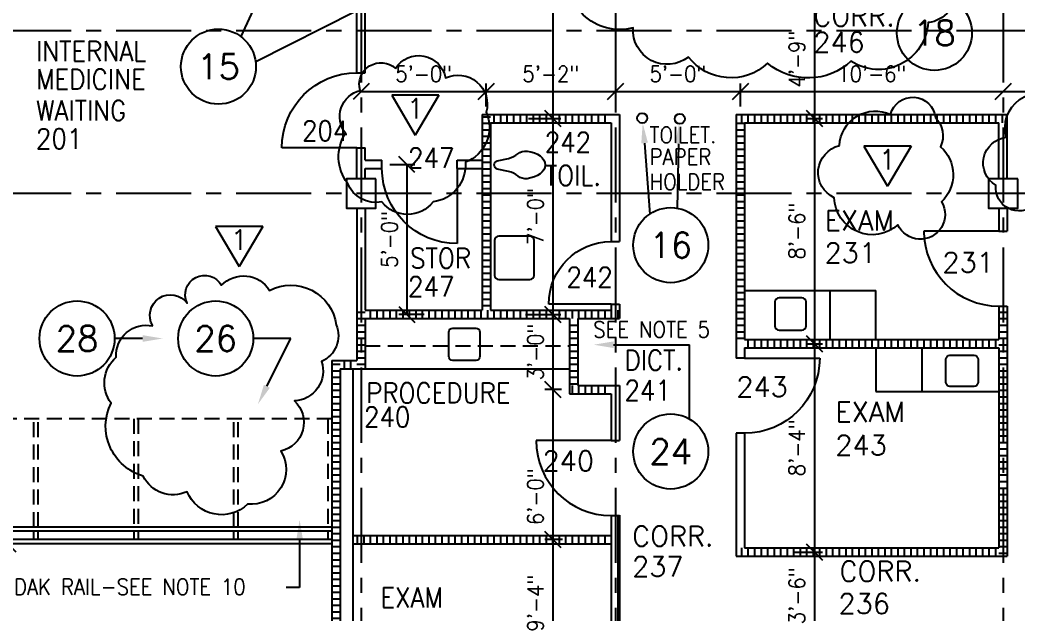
# Model space of a CAD drawing. Header units: inches. Extents: x 0 to 3828, y 0 to 2820.
# Drawn here: x 1839.3 to 2318.2, y 1536.3 to 1821.3 of the extents above; entities that cross this region are included whole.
import ezdxf
from ezdxf.enums import TextEntityAlignment as Align

# ---------------------------------------------------------------- set-up
doc = ezdxf.new("R2010")
doc.units = ezdxf.units.IN
doc.header["$LTSCALE"] = 28.8
doc.header["$MEASUREMENT"] = 0
doc.linetypes.add('CENTER', pattern=[2, 1.25, -0.25, 0.25, -0.25])
doc.linetypes.add('HIDDEN', pattern=[0.375, 0.25, -0.125])
for name, color, linetype in [('A-ANNO-DIMS', 1, 'Continuous'), ('A-ANNO-TEXT', 7, 'Continuous'), ('A-COLS', 1, 'Continuous'), ('A-DOOR', 6, 'Continuous'), ('A-FLOR-FURN', 74, 'Continuous'), ('A-FLOR-SAN', 201, 'Continuous'), ('A-GLAZ', 5, 'Continuous'), ('A-GRID', 1, 'CENTER'), ('A-WALL', 4, 'Continuous'), ('A-WALL-PATT', 9, 'Continuous'), ('ALL-ELSE', 31, 'Continuous')]:
    doc.layers.add(name, color=color, linetype=linetype)
doc.styles.add('RS', font='romans.shx', dxfattribs={"width": 0.9})
doc.dimstyles.get("Standard").update_dxf_attribs({"dimtxt": 0.18, "dimasz": 0.18, "dimexe": 0.18, "dimexo": 0.0625, "dimgap": 0.09, "dimtad": 0, "dimtih": 1, "dimtoh": 1, "dimdec": 4, "dimzin": 0, "dimdsep": 46, "dimtxsty": 'Standard', "dimcen": 0.09, "dimadec": 0, "dimazin": 0, "dimtfac": 1, "dimtdec": 4, "dimtofl": 0, "dimtmove": 0, "dimatfit": 3, "dimfxl": 0, "dimtolj": 1, "dimtzin": 0, "dimarcsym": 0})
pattern_1 = [(90, (-655, -97), (-3.125, 7e-16), [])]
pattern_2 = [(0, (-655, -97), (1e-15, 3.125), [])]

# ---------------------------------------------------------------- blocks, each defined once
blk = doc.blocks.new('C013')
blk.add_lwpolyline([(6.62, -2.14, 0.204057), (5.33, 2.38, -0.107379), (3.14, 6.77), (2, 12.25, 0.712575), (-2, 12.25), (-3.14, 6.77, -0.107379), (-5.33, 2.38, 0.204057), (-6.62, -2.14)], format="xyb")
blk.add_ellipse((0, 0), major_axis=(0, -10.75), ratio=0.627907, start_param=4.912699, end_param=7.653672)
blk = doc.blocks.new('C012')
blk.add_line((0, 0), (-36, 0))
blk.add_arc((0, 0), 36, 180, 270)
blk = doc.blocks.new('C011')
blk.add_lwpolyline([(-7, 7), (7, 7), (7, -7), (-7, -7)], close=True)
blk = doc.blocks.new('C009')
for p, q in [((0, 0), (11.33, 19.24)), ((22.66, 0), (11.33, 19.24)), ((0, 0), (22.66, 0))]:
    blk.add_line(p, q)
blk = doc.blocks.new('C002')
blk.add_circle((0, 0), 18)
blk = doc.blocks.new('_OBLIQUE')
at = {"color": 0, "linetype": 'ByBlock', "lineweight": -2}
blk.add_line((-0.5, -0.5), (0.5, 0.5), dxfattribs=at)
blk = doc.blocks.new('*D275')
at = {"layer": 'A-ANNO-DIMS', "color": 0}
for p, q in [((2090.84, 1876), (2098.84, 1876)), ((2095, 1876), (2095, 1774)), ((2083.34, 1774), (2098.84, 1774))]:
    blk.add_line(p, q, dxfattribs=at)
at = {"layer": 'Defpoints', "color": 0}
for p in [(2087, 1876), (2079.5, 1774), (2095, 1774)]:
    blk.add_point(p, dxfattribs=at)
at = {"layer": 'A-ANNO-DIMS', "color": 0, "xscale": 7.68, "yscale": 7.68, "zscale": 7.68}
for p, rotation in [((2095, 1876), 90), ((2095, 1774), 270)]:
    blk.add_blockref('_OBLIQUE', p, dxfattribs=dict(at, rotation=rotation))
at = {"layer": 'A-ANNO-DIMS', "color": 7, "insert": (2086.59, 1850.24), "char_height": 7.68, "attachment_point": 5, "rotation": 90, "style": 'RS'}
blk.add_mtext('\\A1;8\'-6"', dxfattribs=at)
blk = doc.blocks.new('*D56')
at = {"layer": 'A-ANNO-DIMS', "color": 0}
for p, q in [((2083.34, 1774), (2098.84, 1774)), ((2095, 1774), (2095, 1680)), ((2081.84, 1680), (2098.84, 1680))]:
    blk.add_line(p, q, dxfattribs=at)
at = {"layer": 'Defpoints', "color": 0}
for p in [(2079.5, 1774), (2078, 1680), (2095, 1680)]:
    blk.add_point(p, dxfattribs=at)
at = {"layer": 'A-ANNO-DIMS', "color": 0, "xscale": 7.68, "yscale": 7.68, "zscale": 7.68}
for p, rotation in [((2095, 1774), 90), ((2095, 1680), 270)]:
    blk.add_blockref('_OBLIQUE', p, dxfattribs=dict(at, rotation=rotation))
at = {"layer": 'A-ANNO-DIMS', "color": 7, "insert": (2086.59, 1727), "char_height": 7.68, "attachment_point": 5, "rotation": 90, "style": 'RS'}
blk.add_mtext('\\A1;7\'-0"', dxfattribs=at)
blk = doc.blocks.new('*D57')
at = {"layer": 'A-ANNO-DIMS', "color": 0}
for p, q in [((2081.84, 1680), (2098.84, 1680)), ((2095, 1680), (2095, 1644)), ((2099.16, 1644), (2091.16, 1644))]:
    blk.add_line(p, q, dxfattribs=at)
at = {"layer": 'Defpoints', "color": 0}
for p in [(2078, 1680), (2095, 1644), (2103, 1644)]:
    blk.add_point(p, dxfattribs=at)
at = {"layer": 'A-ANNO-DIMS', "color": 0, "xscale": 7.68, "yscale": 7.68, "zscale": 7.68}
for p, rotation in [((2095, 1680), 90), ((2095, 1644), 270)]:
    blk.add_blockref('_OBLIQUE', p, dxfattribs=dict(at, rotation=rotation))
at = {"layer": 'A-ANNO-DIMS', "color": 7, "insert": (2086.59, 1662), "char_height": 7.68, "attachment_point": 5, "rotation": 90, "style": 'RS'}
blk.add_mtext('\\A1;3\'-0"', dxfattribs=at)
blk = doc.blocks.new('*D58')
at = {"layer": 'A-ANNO-DIMS', "color": 0}
for p, q in [((2099.16, 1644), (2091.16, 1644)), ((2095, 1644), (2095, 1572)), ((2099.66, 1572), (2091.16, 1572))]:
    blk.add_line(p, q, dxfattribs=at)
at = {"layer": 'Defpoints', "color": 0}
for p in [(2103, 1644), (2095, 1572), (2103.5, 1572)]:
    blk.add_point(p, dxfattribs=at)
at = {"layer": 'A-ANNO-DIMS', "color": 0, "xscale": 7.68, "yscale": 7.68, "zscale": 7.68}
for p, rotation in [((2095, 1644), 90), ((2095, 1572), 270)]:
    blk.add_blockref('_OBLIQUE', p, dxfattribs=dict(at, rotation=rotation))
at = {"layer": 'A-ANNO-DIMS', "color": 7, "insert": (2086.59, 1592.58), "char_height": 7.68, "attachment_point": 5, "rotation": 90, "style": 'RS'}
blk.add_mtext('\\A1;6\'-0"', dxfattribs=at)
blk = doc.blocks.new('*D276')
at = {"layer": 'A-ANNO-DIMS', "color": 0}
for p, q in [((2099.66, 1572), (2091.16, 1572)), ((2095, 1572), (2095, 1460)), ((2097.16, 1460), (2091.16, 1460))]:
    blk.add_line(p, q, dxfattribs=at)
at = {"layer": 'Defpoints', "color": 0}
for p in [(2103.5, 1572), (2095, 1460), (2101, 1460)]:
    blk.add_point(p, dxfattribs=at)
at = {"layer": 'A-ANNO-DIMS', "color": 0, "xscale": 7.68, "yscale": 7.68, "zscale": 7.68}
for p, rotation in [((2095, 1572), 90), ((2095, 1460), 270)]:
    blk.add_blockref('_OBLIQUE', p, dxfattribs=dict(at, rotation=rotation))
at = {"layer": 'A-ANNO-DIMS', "color": 7, "insert": (2086.59, 1541.5), "char_height": 7.68, "attachment_point": 5, "rotation": 90, "style": 'RS'}
blk.add_mtext('\\A1;9\'-4"', dxfattribs=at)
blk = doc.blocks.new('*D277')
at = {"layer": 'A-ANNO-DIMS', "color": 0}
for p, q in [((2016.84, 1752), (2028.84, 1752)), ((2025, 1752), (2025, 1680)), ((2033.16, 1680), (2021.16, 1680))]:
    blk.add_line(p, q, dxfattribs=at)
at = {"layer": 'Defpoints', "color": 0}
for p in [(2013, 1752), (2025, 1680), (2037, 1680)]:
    blk.add_point(p, dxfattribs=at)
at = {"layer": 'A-ANNO-DIMS', "color": 0, "xscale": 7.68, "yscale": 7.68, "zscale": 7.68}
for p, rotation in [((2025, 1752), 90), ((2025, 1680), 270)]:
    blk.add_blockref('_OBLIQUE', p, dxfattribs=dict(at, rotation=rotation))
at = {"layer": 'A-ANNO-DIMS', "color": 7, "insert": (2016.59, 1716), "char_height": 7.68, "attachment_point": 5, "rotation": 90, "style": 'RS'}
blk.add_mtext('\\A1;5\'-0"', dxfattribs=at)
blk = doc.blocks.new('*D280')
at = {"layer": 'A-ANNO-DIMS', "color": 0}
for p, q in [((2216.34, 1831), (2224.34, 1831)), ((2220.5, 1831), (2220.5, 1774))]:
    blk.add_line(p, q, dxfattribs=at)
at = {"layer": 'Defpoints', "color": 0}
for p in [(2212.5, 1831), (2220.5, 1774), (2220.5, 1774)]:
    blk.add_point(p, dxfattribs=at)
at = {"layer": 'A-ANNO-DIMS', "color": 0, "xscale": 7.68, "yscale": 7.68, "zscale": 7.68}
for p, rotation in [((2220.5, 1831), 90), ((2220.5, 1774), 270)]:
    blk.add_blockref('_OBLIQUE', p, dxfattribs=dict(at, rotation=rotation))
at = {"layer": 'A-ANNO-DIMS', "color": 7, "insert": (2212.09, 1802.5), "char_height": 7.68, "attachment_point": 5, "rotation": 90, "style": 'RS'}
blk.add_mtext('\\A1;4\'-9"', dxfattribs=at)
blk = doc.blocks.new('*D61')
at = {"layer": 'A-ANNO-DIMS', "color": 0}
for p, q in [((2216.34, 1774), (2224.34, 1774)), ((2220.5, 1774), (2220.5, 1666)), ((2216.84, 1666), (2224.34, 1666))]:
    blk.add_line(p, q, dxfattribs=at)
at = {"layer": 'Defpoints', "color": 0}
for p in [(2212.5, 1774), (2213, 1666), (2220.5, 1666)]:
    blk.add_point(p, dxfattribs=at)
at = {"layer": 'A-ANNO-DIMS', "color": 0, "xscale": 7.68, "yscale": 7.68, "zscale": 7.68}
for p, rotation in [((2220.5, 1774), 90), ((2220.5, 1666), 270)]:
    blk.add_blockref('_OBLIQUE', p, dxfattribs=dict(at, rotation=rotation))
at = {"layer": 'A-ANNO-DIMS', "color": 7, "insert": (2212.09, 1720), "char_height": 7.68, "attachment_point": 5, "rotation": 90, "style": 'RS'}
blk.add_mtext('\\A1;8\'-6"', dxfattribs=at)
blk = doc.blocks.new('*D62')
at = {"layer": 'A-ANNO-DIMS', "color": 0}
for p, q in [((2216.84, 1666), (2224.34, 1666)), ((2220.5, 1666), (2220.5, 1566)), ((2210.84, 1566), (2224.34, 1566))]:
    blk.add_line(p, q, dxfattribs=at)
at = {"layer": 'Defpoints', "color": 0}
for p in [(2213, 1666), (2207, 1566), (2220.5, 1566)]:
    blk.add_point(p, dxfattribs=at)
at = {"layer": 'A-ANNO-DIMS', "color": 0, "xscale": 7.68, "yscale": 7.68, "zscale": 7.68}
for p, rotation in [((2220.5, 1666), 90), ((2220.5, 1566), 270)]:
    blk.add_blockref('_OBLIQUE', p, dxfattribs=dict(at, rotation=rotation))
at = {"layer": 'A-ANNO-DIMS', "color": 7, "insert": (2212.09, 1616), "char_height": 7.68, "attachment_point": 5, "rotation": 90, "style": 'RS'}
blk.add_mtext('\\A1;8\'-4"', dxfattribs=at)
blk = doc.blocks.new('*D63')
at = {"layer": 'A-ANNO-DIMS', "color": 0}
for p, q in [((2210.84, 1566), (2224.34, 1566)), ((2220.5, 1566), (2220.5, 1524)), ((2214.84, 1524), (2224.34, 1524))]:
    blk.add_line(p, q, dxfattribs=at)
at = {"layer": 'Defpoints', "color": 0}
for p in [(2207, 1566), (2211, 1524), (2220.5, 1524)]:
    blk.add_point(p, dxfattribs=at)
at = {"layer": 'A-ANNO-DIMS', "color": 0, "xscale": 7.68, "yscale": 7.68, "zscale": 7.68}
for p, rotation in [((2220.5, 1566), 90), ((2220.5, 1524), 270)]:
    blk.add_blockref('_OBLIQUE', p, dxfattribs=dict(at, rotation=rotation))
at = {"layer": 'A-ANNO-DIMS', "color": 7, "insert": (2212.09, 1545), "char_height": 7.68, "attachment_point": 5, "rotation": 90, "style": 'RS'}
blk.add_mtext('\\A1;3\'-6"', dxfattribs=at)
blk = doc.blocks.new('*D293')
at = {"layer": 'A-ANNO-DIMS', "color": 0}
for p, q in [((2003, 1787), (2063, 1787)), ((2063, 1779.84), (2063, 1790.84)), ((2003, 1783.66), (2003, 1783.16))]:
    blk.add_line(p, q, dxfattribs=at)
at = {"layer": 'Defpoints', "color": 0}
for p in [(2003, 1787.5), (2063, 1787), (2063, 1776)]:
    blk.add_point(p, dxfattribs=at)
at = {"layer": 'A-ANNO-DIMS', "color": 0, "xscale": 7.68, "yscale": 7.68, "zscale": 7.68, "rotation": 180}
blk.add_blockref('_OBLIQUE', (2003, 1787), dxfattribs=at)
at = {"layer": 'A-ANNO-DIMS', "color": 0, "xscale": 7.68, "yscale": 7.68, "zscale": 7.68}
blk.add_blockref('_OBLIQUE', (2063, 1787), dxfattribs=at)
at = {"layer": 'A-ANNO-DIMS', "color": 7, "insert": (2033, 1795.41), "char_height": 7.68, "attachment_point": 5, "style": 'RS'}
blk.add_mtext('\\A1;5\'-0"', dxfattribs=at)
blk = doc.blocks.new('*D294')
at = {"layer": 'A-ANNO-DIMS', "color": 0}
for p, q in [((2125, 1801.45), (2125, 1783.16)), ((2063, 1779.84), (2063, 1790.84)), ((2063, 1787), (2125, 1787))]:
    blk.add_line(p, q, dxfattribs=at)
at = {"layer": 'Defpoints', "color": 0}
for p in [(2125, 1805.29), (2125, 1787), (2063, 1776)]:
    blk.add_point(p, dxfattribs=at)
at = {"layer": 'A-ANNO-DIMS', "color": 0, "xscale": 7.68, "yscale": 7.68, "zscale": 7.68, "rotation": 180}
blk.add_blockref('_OBLIQUE', (2063, 1787), dxfattribs=at)
at = {"layer": 'A-ANNO-DIMS', "color": 0, "xscale": 7.68, "yscale": 7.68, "zscale": 7.68}
blk.add_blockref('_OBLIQUE', (2125, 1787), dxfattribs=at)
at = {"layer": 'A-ANNO-DIMS', "color": 7, "insert": (2094, 1795.41), "char_height": 7.68, "attachment_point": 5, "style": 'RS'}
blk.add_mtext('\\A1;5\'-2"', dxfattribs=at)
blk = doc.blocks.new('*D295')
at = {"layer": 'A-ANNO-DIMS', "color": 0}
for p, q in [((2125, 1801.45), (2125, 1783.16)), ((2125, 1787), (2185, 1787)), ((2185, 1779.84), (2185, 1790.84))]:
    blk.add_line(p, q, dxfattribs=at)
at = {"layer": 'Defpoints', "color": 0}
for p in [(2125, 1805.29), (2185, 1787), (2185, 1776)]:
    blk.add_point(p, dxfattribs=at)
at = {"layer": 'A-ANNO-DIMS', "color": 0, "xscale": 7.68, "yscale": 7.68, "zscale": 7.68, "rotation": 180}
blk.add_blockref('_OBLIQUE', (2125, 1787), dxfattribs=at)
at = {"layer": 'A-ANNO-DIMS', "color": 0, "xscale": 7.68, "yscale": 7.68, "zscale": 7.68}
blk.add_blockref('_OBLIQUE', (2185, 1787), dxfattribs=at)
at = {"layer": 'A-ANNO-DIMS', "color": 7, "insert": (2155, 1795.41), "char_height": 7.68, "attachment_point": 5, "style": 'RS'}
blk.add_mtext('\\A1;5\'-0"', dxfattribs=at)
blk = doc.blocks.new('*D296')
at = {"layer": 'A-ANNO-DIMS', "color": 0}
for p, q in [((2185, 1779.84), (2185, 1790.84)), ((2185, 1787), (2311, 1787)), ((2311, 1784.16), (2311, 1783.16))]:
    blk.add_line(p, q, dxfattribs=at)
at = {"layer": 'Defpoints', "color": 0}
for p in [(2311, 1788), (2311, 1787), (2185, 1776)]:
    blk.add_point(p, dxfattribs=at)
at = {"layer": 'A-ANNO-DIMS', "color": 0, "xscale": 7.68, "yscale": 7.68, "zscale": 7.68, "rotation": 180}
blk.add_blockref('_OBLIQUE', (2185, 1787), dxfattribs=at)
at = {"layer": 'A-ANNO-DIMS', "color": 0, "xscale": 7.68, "yscale": 7.68, "zscale": 7.68}
blk.add_blockref('_OBLIQUE', (2311, 1787), dxfattribs=at)
at = {"layer": 'A-ANNO-DIMS', "color": 7, "insert": (2248, 1795.41), "char_height": 7.68, "attachment_point": 5, "style": 'RS'}
blk.add_mtext('\\A1;10\'-6"', dxfattribs=at)
blk = doc.blocks.new('*D297')
at = {"layer": 'A-ANNO-DIMS', "color": 0}
for p, q in [((2311, 1787), (2371, 1787)), ((2311, 1784.16), (2311, 1783.16)), ((2371, 1785.16), (2371, 1783.16))]:
    blk.add_line(p, q, dxfattribs=at)
at = {"layer": 'Defpoints', "color": 0}
for p in [(2311, 1788), (2371, 1789), (2371, 1787)]:
    blk.add_point(p, dxfattribs=at)
at = {"layer": 'A-ANNO-DIMS', "color": 0, "xscale": 7.68, "yscale": 7.68, "zscale": 7.68, "rotation": 180}
blk.add_blockref('_OBLIQUE', (2311, 1787), dxfattribs=at)
at = {"layer": 'A-ANNO-DIMS', "color": 0, "xscale": 7.68, "yscale": 7.68, "zscale": 7.68}
blk.add_blockref('_OBLIQUE', (2371, 1787), dxfattribs=at)
at = {"layer": 'A-ANNO-DIMS', "color": 7, "insert": (2341, 1795.41), "char_height": 7.68, "attachment_point": 5, "style": 'RS'}
blk.add_mtext('\\A1;5\'-0"', dxfattribs=at)
blk = doc.blocks.new('*D321')
at = {"layer": 'A-ANNO-DIMS', "color": 0}
for p, q in [((1844.16, 2050), (1829.66, 2050)), ((1833.5, 2050), (1833.5, 1570)), ((1834.66, 1570), (1829.66, 1570))]:
    blk.add_line(p, q, dxfattribs=at)
at = {"layer": 'Defpoints', "color": 0}
for p in [(1848, 2050), (1833.5, 1570), (1838.5, 1570)]:
    blk.add_point(p, dxfattribs=at)
at = {"layer": 'A-ANNO-DIMS', "color": 0, "xscale": 7.68, "yscale": 7.68, "zscale": 7.68}
for p, rotation in [((1833.5, 2050), 90), ((1833.5, 1570), 270)]:
    blk.add_blockref('_OBLIQUE', p, dxfattribs=dict(at, rotation=rotation))
at = {"layer": 'A-ANNO-DIMS', "color": 7, "insert": (1825.09, 1867.5), "char_height": 7.68, "attachment_point": 5, "rotation": 90, "style": 'RS'}
blk.add_mtext('\\A1;40\'-0"', dxfattribs=at)

msp = doc.modelspace()

# ---------------------------------------------------------------- hatches: boundary and pattern name
at = {"layer": 'A-WALL-PATT'}
h = msp.add_hatch(dxfattribs=at)
h.set_pattern_fill('ANSI31', color=256, scale=25, angle=315, style=0)
h.set_pattern_definition(pattern_2)
h.paths.add_polyline_path([(2065, 1776), (2061, 1776), (2061, 1682), (2065, 1682)])
h = msp.add_hatch(dxfattribs=at)
h.set_pattern_fill('ANSI31', color=256, scale=25, angle=45, style=0)
h.set_pattern_definition(pattern_1)
h.paths.add_polyline_path([(2123, 1776), (2065, 1776), (2065, 1772), (2123, 1772)])
h = msp.add_hatch(dxfattribs=at)
h.set_pattern_fill('ANSI31', color=256, scale=25, angle=45, style=0)
h.set_pattern_definition(pattern_1)
h.paths.add_polyline_path([(2313, 1776), (2183, 1776), (2183, 1772), (2313, 1772)])
h = msp.add_hatch(dxfattribs=at)
h.set_pattern_fill('ANSI31', color=256, scale=25, angle=315, style=0)
h.set_pattern_definition(pattern_2)
h.paths.add_polyline_path([(2187, 1772), (2183, 1772), (2183, 1668), (2187, 1668)])
h = msp.add_hatch(dxfattribs=at)
h.set_pattern_fill('ANSI31', color=256, scale=25, angle=315, style=0)
h.set_pattern_definition(pattern_2)
h.paths.add_polyline_path([(2005, 1682), (2001, 1682), (2001, 1654), (2005, 1654)])
h = msp.add_hatch(dxfattribs=at)
h.set_pattern_fill('ANSI31', color=256, scale=25, angle=45, style=0)
h.set_pattern_definition(pattern_1)
h.paths.add_polyline_path([(2127, 1682), (2061, 1682), (2005, 1682), (2005, 1678), (2103, 1678), (2127, 1678)])
h = msp.add_hatch(dxfattribs=at)
h.set_pattern_fill('ANSI31', color=256, scale=25, angle=315, style=0)
h.set_pattern_definition(pattern_2)
h.paths.add_polyline_path([(2313, 1684), (2309, 1684), (2309, 1664), (2309, 1564), (2313, 1564)])
h = msp.add_hatch(dxfattribs=at)
h.set_pattern_fill('ANSI31', color=256, scale=25, angle=315, style=0)
h.set_pattern_definition(pattern_2)
h.paths.add_polyline_path([(2107, 1678), (2103, 1678), (2103, 1646), (2107, 1646)])
h = msp.add_hatch(dxfattribs=at)
h.set_pattern_fill('ANSI31', color=256, scale=25, angle=45, style=0)
h.set_pattern_definition(pattern_1)
h.paths.add_polyline_path([(2309, 1668), (2187, 1668), (2187, 1664), (2309, 1664)])
h = msp.add_hatch(dxfattribs=at)
h.set_pattern_fill('ANSI31', color=256, scale=25, angle=315, style=0)
h.set_pattern_definition(pattern_2)
h.paths.add_polyline_path([(1993, 1658), (1989, 1658), (1989, 1460), (1993, 1460)])
h = msp.add_hatch(dxfattribs=at)
h.set_pattern_fill('ANSI31', color=256, scale=25, angle=45, style=0)
h.set_pattern_definition(pattern_1)
h.paths.add_polyline_path([(2001, 1658), (1993, 1658), (1993, 1654), (2001, 1654)])
h = msp.add_hatch(dxfattribs=at)
h.set_pattern_fill('ANSI31', color=256, scale=25, angle=45, style=0)
h.set_pattern_definition(pattern_1)
h.paths.add_polyline_path([(2123, 1646), (2103, 1646), (2103, 1642), (2123, 1642)])
h = msp.add_hatch(dxfattribs=at)
h.set_pattern_fill('ANSI31', color=256, scale=25, angle=45, style=0)
h.set_pattern_definition(pattern_1)
h.paths.add_polyline_path([(2127, 1583.5), (2123, 1583.5), (2123, 1574), (1999, 1574), (1999, 1570), (2123, 1570), (2123, 1516), (2127, 1516)])
h = msp.add_hatch(dxfattribs=at)
h.set_pattern_fill('ANSI31', color=256, scale=25, angle=45, style=0)
h.set_pattern_definition(pattern_1)
h.paths.add_polyline_path([(2309, 1568), (2183, 1568), (2183, 1564), (2309, 1564)])

# ---------------------------------------------------------------- linework, layer by layer
at = {"layer": 'A-ANNO-TEXT'}
for p, q in [((1975.73622, 1879.2385), (1945.21348, 1813.40901)), ((2000.66632, 1825.47643), (1952.39923, 1801.24776)), ((2138.99555, 1762.26085), (2141.44992, 1728.16171)), ((2155.23972, 1761.89397), (2154.60151, 1730.99719)), ((1898.12095, 1668.48313), (1884.72095, 1668.48313)), ((1969.24157, 1668.48313), (1951.22095, 1668.48313)), ((1957.79325, 1645.5865), (1969.24157, 1668.48313)), ((2124.1, 1665.5), (2160.5776, 1665.5)), ((2160.5776, 1629.84478), (2160.5776, 1665.5)), ((1973.5, 1571.9), (1973.5, 1549)), ((1973.5, 1549), (1967, 1549))]:
    msp.add_line(p, q, dxfattribs=at)
for points in [[(2109.5, 1871.5, -0.710795661), (2126, 1875.5, -0.449494074), (2148, 1877.5, -0.80841579), (2178, 1884.5, -0.390272066), (2202, 1887.5, -0.462440475), (2224, 1877.5, -0.68228766), (2242, 1874, -0.509224592), (2261, 1873.5, -0.265287906), (2282, 1866.5, -0.618033989), (2286, 1852.5, -0.336766188), (2285, 1825.5, -0.192972767), (2275, 1820, -0.577174093), (2238, 1801.5, -0.376558699), (2198, 1800.5, -0.441236916), (2160, 1803.5, -0.650092359), (2133.5, 1817.5, -0.562243298), (2102.5, 1847.5, -0.582404453), (2109.5, 1871.5, 0.039922259)], [(2019.5, 1798, -0.683203955), (2043.5, 1793.5, -0.64391327), (2063, 1777, -0.427900575), (2053, 1753, -0.397092542), (2037.5, 1734, -0.491280276), (2013, 1734, -0.365617904), (1996.5, 1743, -0.316218316), (1995.5, 1767, -0.544026867), (2002.5, 1787.5, -0.760017955), (2019.5, 1798, -12.594523331)], [(2312.5, 1765, -0.691201197), (2338, 1783.5, -0.796072732), (2354.5, 1782, -0.50437823), (2369.5, 1770.5, -0.340285305), (2368.5, 1756, -0.36325753), (2365, 1738.5, -1.024736837), (2354, 1733.5, -0.96951741), (2326, 1732.5, -0.683091363), (2307.5, 1742, -0.720249193), (2312.5, 1765, -2.614788615)], [(2232.5, 1761, -0.535183758), (2257, 1776, -0.831632925), (2278.5, 1774.5, -0.312376478), (2281, 1760.5, -0.435881566), (2281.5, 1734, -1.048969101), (2260.5, 1723, -0.640213955), (2230, 1736, -0.714857171), (2232.5, 1761, -1.261023542)], [(1903, 1674.5, -0.946941044), (1919.5, 1685.5, -0.972855749), (1936, 1694, -0.495309635), (1959, 1691.5, -0.523197234), (1991, 1675, -0.414213562), (1984, 1657.5, -0.494701882), (1971, 1638.5, -0.606917648), (1964.5, 1614.5, -0.619525239), (1948.5, 1589, -0.530294474), (1919.5, 1595, -0.414213562), (1898.5, 1602.5, -0.468200162), (1883, 1637.5, -0.39236931), (1885.5, 1659.5, -0.5), (1903, 1674.5, -6.907919285)]]:
    msp.add_lwpolyline(points, format="xyb", dxfattribs=at)
for points in [[(2137.40284, 1762.10833), (2140.58827, 1762.41336), (2138.08049, 1771.81713)], [(2153.64031, 1761.93736), (2156.83913, 1761.85057), (2155.50009, 1771.49044)], [(1898.12095, 1670.08313), (1898.12095, 1666.88313), (1907.72095, 1668.48313)], [(2124.1, 1663.9), (2124.1, 1667.1), (2114.5, 1665.5)], [(1959.22433, 1644.87096), (1956.36217, 1646.30204), (1953.5, 1637)], [(1971.9, 1571.9), (1975.1, 1571.9), (1973.5, 1581.5)]]:
    msp.add_solid(points, dxfattribs=at)
at = {"layer": 'A-FLOR-FURN'}
for p, q in [((2187, 1691.5), (2250, 1691.5)), ((2228, 1668), (2228, 1691.5)), ((2250, 1668), (2250, 1691.5)), ((2250, 1664), (2250, 1643)), ((2272, 1664), (2272, 1643)), ((2005, 1654), (2103, 1654)), ((2250, 1643), (2309, 1643))]:
    msp.add_line(p, q, dxfattribs=at)
at = {"layer": 'A-FLOR-FURN', "linetype": 'HIDDEN'}
msp.add_line((2005, 1665), (2103, 1665), dxfattribs=at)
at = {"layer": 'A-FLOR-FURN'}
for points in [[(2201.5, 1686), (2201.5, 1674.5, 0.414213562), (2203.5, 1672.5), (2214.5, 1672.5, 0.414213562), (2216.5, 1674.5), (2216.5, 1686, 0.414213562), (2214.5, 1688), (2203.5, 1688, 0.414213562)], [(2045, 1660), (2045, 1671.5, -0.414213562), (2047, 1673.5), (2058, 1673.5, -0.414213562), (2060, 1671.5), (2060, 1660, -0.414213562), (2058, 1658), (2047, 1658, -0.414213562)], [(2285.5, 1660.5), (2297, 1660.5, -0.414213562), (2299, 1658.5), (2299, 1647.5, -0.414213562), (2297, 1645.5), (2285.5, 1645.5, -0.414213562), (2283.5, 1647.5), (2283.5, 1658.5, -0.414213562)]]:
    msp.add_lwpolyline(points, format="xyb", close=True, dxfattribs=at)
at = {"layer": 'A-FLOR-SAN'}
msp.add_lwpolyline([(2067, 1715.50285), (2067, 1698.78083, 0.414213562), (2069, 1696.78083), (2084, 1696.78083, 0.414213562), (2086, 1698.78083), (2086, 1715.50285, 0.414213562), (2084, 1717.50285), (2069, 1717.50285, 0.414213562)], format="xyb", close=True, dxfattribs=at)
at = {"layer": 'A-GLAZ'}
for p, q in [((1989, 1578), (1801, 1578)), ((1989, 1576), (1801, 1576)), ((1846, 1572), (1846, 1576)), ((1848, 1572), (1848, 1576)), ((1894, 1576), (1894, 1572)), ((1896, 1576), (1896, 1572)), ((1942, 1572), (1942, 1576)), ((1944, 1572), (1944, 1576)), ((1987, 1576), (1987, 1572)), ((1989, 1572), (1801, 1572)), ((1989, 1570), (1801, 1570))]:
    msp.add_line(p, q, dxfattribs=at)
at = {"layer": 'A-GRID'}
for p, q in [((2003, 2518.5), (2003, 1325.5)), ((2125, 2518.5), (2125, 1365.58064)), ((2311, 2518.5), (2311, 1325.5)), ((2785.5, 1816), (135.5, 1816)), ((2785.5, 1738), (135.5, 1738))]:
    msp.add_line(p, q, dxfattribs=at)
at = {"layer": 'A-WALL'}
for p, q in [((2001, 1796), (2001, 1842.5)), ((2005, 1796), (2005, 1842.5)), ((2001, 1796), (2005, 1796)), ((2061, 1776), (2061, 1682)), ((2061, 1776), (2127, 1776)), ((2065, 1772), (2065, 1682)), ((2065, 1772), (2123, 1772)), ((2123, 1772), (2123, 1715)), ((2127, 1776), (2127, 1715)), ((2183, 1776), (2313, 1776)), ((2183, 1776), (2183, 1659)), ((2187, 1772), (2309, 1772)), ((2187, 1772), (2187, 1668)), ((2309, 1745), (2309, 1772)), ((2313, 1745), (2313, 1776)), ((2001, 1760), (2005, 1760)), ((2001, 1745), (2001, 1760)), ((2005, 1754), (2005, 1760)), ((2005, 1754), (2013, 1754)), ((2013, 1750), (2013, 1754)), ((2049, 1754), (2061, 1754)), ((2049, 1750), (2049, 1754)), ((2005, 1750), (2013, 1750)), ((2005, 1745), (2005, 1750)), ((2049, 1750), (2061, 1750)), ((2001, 1731), (2001, 1658)), ((2005, 1731), (2005, 1682)), ((2309, 1731), (2309, 1720)), ((2313, 1731), (2313, 1720)), ((2309, 1720), (2313, 1720)), ((2123, 1715), (2127, 1715)), ((2005, 1682), (2061, 1682)), ((2065, 1682), (2123, 1682)), ((2123, 1685), (2123, 1682)), ((2123, 1685), (2127, 1685)), ((2127, 1685), (2127, 1678)), ((2309, 1684), (2313, 1684)), ((2309, 1684), (2309, 1668)), ((2313, 1684), (2313, 1564)), ((2005, 1678), (2005, 1654)), ((2005, 1678), (2103, 1678)), ((2103, 1678), (2103, 1642)), ((2107, 1678), (2107, 1646)), ((2107, 1678), (2127, 1678)), ((2187, 1668), (2309, 1668)), ((2187, 1664), (2187, 1659)), ((2187, 1664), (2309, 1664)), ((2309, 1664), (2309, 1568)), ((1989, 1658), (2001, 1658)), ((1989, 1658), (1989, 1460)), ((2187, 1659), (2183, 1659)), ((1993, 1654), (2005, 1654)), ((1993, 1654), (1993, 1464)), ((1999, 1654), (1999, 1480.5)), ((2107, 1646), (2127, 1646)), ((2127, 1646), (2127, 1619.5)), ((2103, 1642), (2123, 1642)), ((2123, 1642), (2123, 1619.5)), ((2123, 1619.5), (2127, 1619.5)), ((2183, 1623), (2183, 1564)), ((2187, 1623), (2183, 1623)), ((2187, 1623), (2187, 1568)), ((2123, 1583.5), (2123, 1574)), ((2123, 1583.5), (2127, 1583.5)), ((2127, 1583.72291), (2127, 1516)), ((1999, 1574), (2123, 1574)), ((1999, 1570), (2123, 1570)), ((2123, 1570), (2123, 1516)), ((2187, 1568), (2309, 1568)), ((2183, 1564), (2313, 1564))]:
    msp.add_line(p, q, dxfattribs=at)
at = {"layer": 'ALL-ELSE', "linetype": 'HIDDEN'}
for p, q in [((1989, 1630), (1801, 1630)), ((1846, 1578), (1846, 1630)), ((1848, 1578), (1848, 1630)), ((1894, 1630), (1894, 1578)), ((1896, 1630), (1896, 1578)), ((1942, 1578), (1942, 1630)), ((1944, 1578), (1944, 1630)), ((1987, 1630), (1987, 1578))]:
    msp.add_line(p, q, dxfattribs=at)
at = {"layer": 'ALL-ELSE'}
for centre in [(2137.88259, 1774.22591), (2155.85825, 1773.88064)]:
    msp.add_circle(centre, 2.41689, dxfattribs=at)

# ---------------------------------------------------------------- block references
at = {"layer": 'A-ANNO-TEXT'}
for p in [(2278.04446, 1815.08619), (1934.55221, 1798.90599), (2151.54446, 1713.25869), (1866.72095, 1668.48313), (1933.22095, 1668.48313), (2151.54446, 1614.2755)]:
    msp.add_blockref('C002', p, dxfattribs=at)
at = {"layer": 'A-ANNO-TEXT', "rotation": 180}
for p in [(2040.32937, 1785.24257), (2266.82937, 1760.74257), (1955.82937, 1722.24257)]:
    msp.add_blockref('C009', p, dxfattribs=at)
at = {"layer": 'A-COLS', "xscale": -1}
for p in [(2003, 1738), (2311, 1738)]:
    msp.add_blockref('C011', p, dxfattribs=at)
at = {"layer": 'A-DOOR', "xscale": -1}
for p, rotation in [((2001, 1760), 180), ((2049, 1750), 270)]:
    msp.add_blockref('C012', p, dxfattribs=dict(at, rotation=rotation))
at = {"layer": 'A-DOOR'}
for p in [(2309, 1720), (2123, 1619.5)]:
    msp.add_blockref('C012', p, dxfattribs=at)
at = {"layer": 'A-DOOR', "xscale": -0.8333333333333334, "yscale": 0.8333333333333334, "zscale": 0.8333333333333334, "rotation": 180}
msp.add_blockref('C012', (2123, 1685), dxfattribs=at)
at = {"layer": 'A-DOOR', "xscale": -1}
msp.add_blockref('C012', (2187, 1659), dxfattribs=at)
at = {"layer": 'A-FLOR-SAN', "xscale": -1, "rotation": 90}
msp.add_blockref('C013', (2080.52834, 1751.76822), dxfattribs=at)

# ---------------------------------------------------------------- texts
at = {"layer": 'A-ANNO-TEXT', "style": 'RS'}
for s, p in [('CORR.', (2219.92639, 1818.29481)), ('246', (2219.92639, 1805.79481)), ('EXAM', (2225.35344, 1720.32051)), ('231', (2225.35344, 1704.78364)), ('231', (2281.87846, 1700.19667)), ('243', (2183, 1640.5)), ('EXAM', (2230.5, 1628.5)), ('243', (2230.5, 1612.5)), ('240', (2090.06142, 1604.97244)), ('CORR.', (2133.00124, 1568.82868)), ('237', (2133.00124, 1554.25483)), ('CORR.', (2232.5, 1552)), ('236', (2232, 1536.5))]:
    msp.add_text(s, height=9.6, dxfattribs=at).set_placement(p)
for s, height, p in [('18', 12, (2278.04446, 1815.08619)), ('15', 12, (1934.55221, 1798.90599)), ('1', 9.6, (2029, 1778.82838)), ('1', 9.6, (2255.5, 1754.32838)), ('1', 9.6, (1944.5, 1715.82838)), ('16', 12, (2151.54446, 1713.25869)), ('28', 12, (1866.72095, 1668.48313)), ('26', 12, (1933.22095, 1668.48313)), ('24', 12, (2151.54446, 1614.2755))]:
    msp.add_text(s, height=height, dxfattribs=at).set_placement(p, align=Align.MIDDLE)
at = {"layer": 'A-ANNO-TEXT', "style": 'RS', "width": 0.9}
for s, height, p in [('INTERNAL', 9.6, (1847, 1801.53277)), ('MEDICINE', 9.6, (1847, 1788.03277)), ('WAITING', 9.6, (1847, 1773.03277)), ('204', 9.6, (1974.6363, 1763.34097)), ('201', 9.6, (1847, 1759.53277)), ('242', 9.6, (2091.09683, 1757.86359)), ('TOILET.', 7.68, (2141.41075, 1762.28181)), ('247', 9.6, (2025.48842, 1750.28068)), ('PAPER', 7.68, (2141.41075, 1751.78181)), ('TOIL.', 9.6, (2091.09683, 1741.86359)), ('HOLDER', 7.68, (2141.41075, 1739.78181)), ('STOR', 9.6, (2026.48842, 1702.18193)), ('242', 9.6, (2101.50249, 1693.04161)), ('247', 9.6, (2025.48842, 1688.58215)), ('SEE NOTE 5', 7.68, (2114.34442, 1668.98177)), ('DICT.', 9.6, (2129.36547, 1653.31518)), ('241', 9.6, (2129.36547, 1638.81518)), ('PROCEDURE', 9.6, (2005.3861, 1637.54265)), ('240', 9.6, (2004.3861, 1626.04265)), ('DAK RAIL-SEE NOTE 10', 7.68, (1836.5, 1545.5)), ('EXAM', 9.6, (2012.18671, 1539.5))]:
    msp.add_text(s, height=height, dxfattribs=at).set_placement(p)

# ---------------------------------------------------------------- dimensions: what is measured, and where the dimension line sits
at = {"layer": 'A-ANNO-DIMS'}
for base, p1, p2, picture, middle in [((1833.5, 1570), (1848, 2050), (1838.5, 1570), '*D321', (1825.08857, 1867.5)), ((2095, 1774), (2087, 1876), (2079.5, 1774), '*D275', (2086.58857, 1850.23639)), ((2095, 1572), (2103, 1644), (2103.5, 1572), '*D58', (2086.58857, 1592.57833)), ((2095, 1460), (2103.5, 1572), (2101, 1460), '*D276', (2086.58857, 1541.5))]:
    dim = msp.add_linear_dim(base=base, p1=p1, p2=p2, angle=90, dimstyle='Standard', override={"dimscale": 96, "dimtxt": 0.08, "dimasz": 0.08, "dimexe": 0.04, "dimexo": 0.04, "dimgap": 0.04, "dimtad": 1, "dimtih": 0, "dimtoh": 0, "dimzin": 3, "dimlunit": 4, "dimtxsty": 'RS', "dimblk": 'OBLIQUE', "dimclrt": 7, "dimtofl": 1, "dimtmove": 2}, dxfattribs=at)
    dim.commit()
    dim.dimension.update_dxf_attribs({"geometry": picture, "text_midpoint": middle, "dimtype": 160})
for base, p1, p2, picture, middle in [((2220.5, 1774), (2212.5, 1831), (2220.5, 1774), '*D280', (2212.08857, 1802.5)), ((2095, 1644), (2078, 1680), (2103, 1644), '*D57', (2086.58857, 1662)), ((2220.5, 1566), (2213, 1666), (2207, 1566), '*D62', (2212.08857, 1616)), ((2220.5, 1524), (2207, 1566), (2211, 1524), '*D63', (2212.08857, 1545))]:
    dim = msp.add_linear_dim(base=base, p1=p1, p2=p2, angle=90, dimstyle='Standard', override={"dimscale": 96, "dimtxt": 0.08, "dimasz": 0.08, "dimexe": 0.04, "dimexo": 0.04, "dimgap": 0.04, "dimtad": 1, "dimtih": 0, "dimtoh": 0, "dimzin": 3, "dimlunit": 4, "dimtxsty": 'RS', "dimblk": 'OBLIQUE', "dimclrt": 7, "dimtofl": 1, "dimtmove": 2}, dxfattribs=at)
    dim.commit()
    dim.dimension.update_dxf_attribs({"geometry": picture, "text_midpoint": middle})
for base, p1, p2, picture, middle in [((2125, 1787), (2063, 1776), (2125, 1805.29423), '*D294', (2094, 1795.41143)), ((2185, 1787), (2125, 1805.29423), (2185, 1776), '*D295', (2155, 1795.41143)), ((2063, 1787), (2003, 1787.5), (2063, 1776), '*D293', (2033, 1795.41143)), ((2311, 1787), (2185, 1776), (2311, 1788), '*D296', (2248, 1795.41143)), ((2371, 1787), (2311, 1788), (2371, 1789), '*D297', (2341, 1795.41143))]:
    dim = msp.add_linear_dim(base=base, p1=p1, p2=p2, dimstyle='Standard', override={"dimscale": 96, "dimtxt": 0.08, "dimasz": 0.08, "dimexe": 0.04, "dimexo": 0.04, "dimgap": 0.04, "dimtad": 1, "dimtih": 0, "dimtoh": 0, "dimzin": 3, "dimlunit": 4, "dimtxsty": 'RS', "dimblk": 'OBLIQUE', "dimclrt": 7, "dimtofl": 1, "dimtmove": 2}, dxfattribs=at)
    dim.commit()
    dim.dimension.update_dxf_attribs({"geometry": picture, "text_midpoint": middle})
for base, p1, p2, text, picture, middle in [((2095, 1680), (2079.5, 1774), (2078, 1680), '7\'-0"', '*D56', (2086.58857, 1727)), ((2220.5, 1666), (2212.5, 1774), (2213, 1666), '8\'-6"', '*D61', (2212.08857, 1720)), ((2025, 1680), (2013, 1752), (2037, 1680), '5\'-0"', '*D277', (2016.58857, 1716))]:
    dim = msp.add_linear_dim(base=base, p1=p1, p2=p2, angle=90, text=text, dimstyle='Standard', override={"dimscale": 96, "dimtxt": 0.08, "dimasz": 0.08, "dimexe": 0.04, "dimexo": 0.04, "dimgap": 0.04, "dimtad": 1, "dimtih": 0, "dimtoh": 0, "dimzin": 3, "dimlunit": 4, "dimtxsty": 'RS', "dimblk": 'OBLIQUE', "dimclrt": 7, "dimtofl": 1, "dimtmove": 2}, dxfattribs=at)
    dim.commit()
    dim.dimension.update_dxf_attribs({"geometry": picture, "text_midpoint": middle})

doc.saveas('drawing.dxf')
